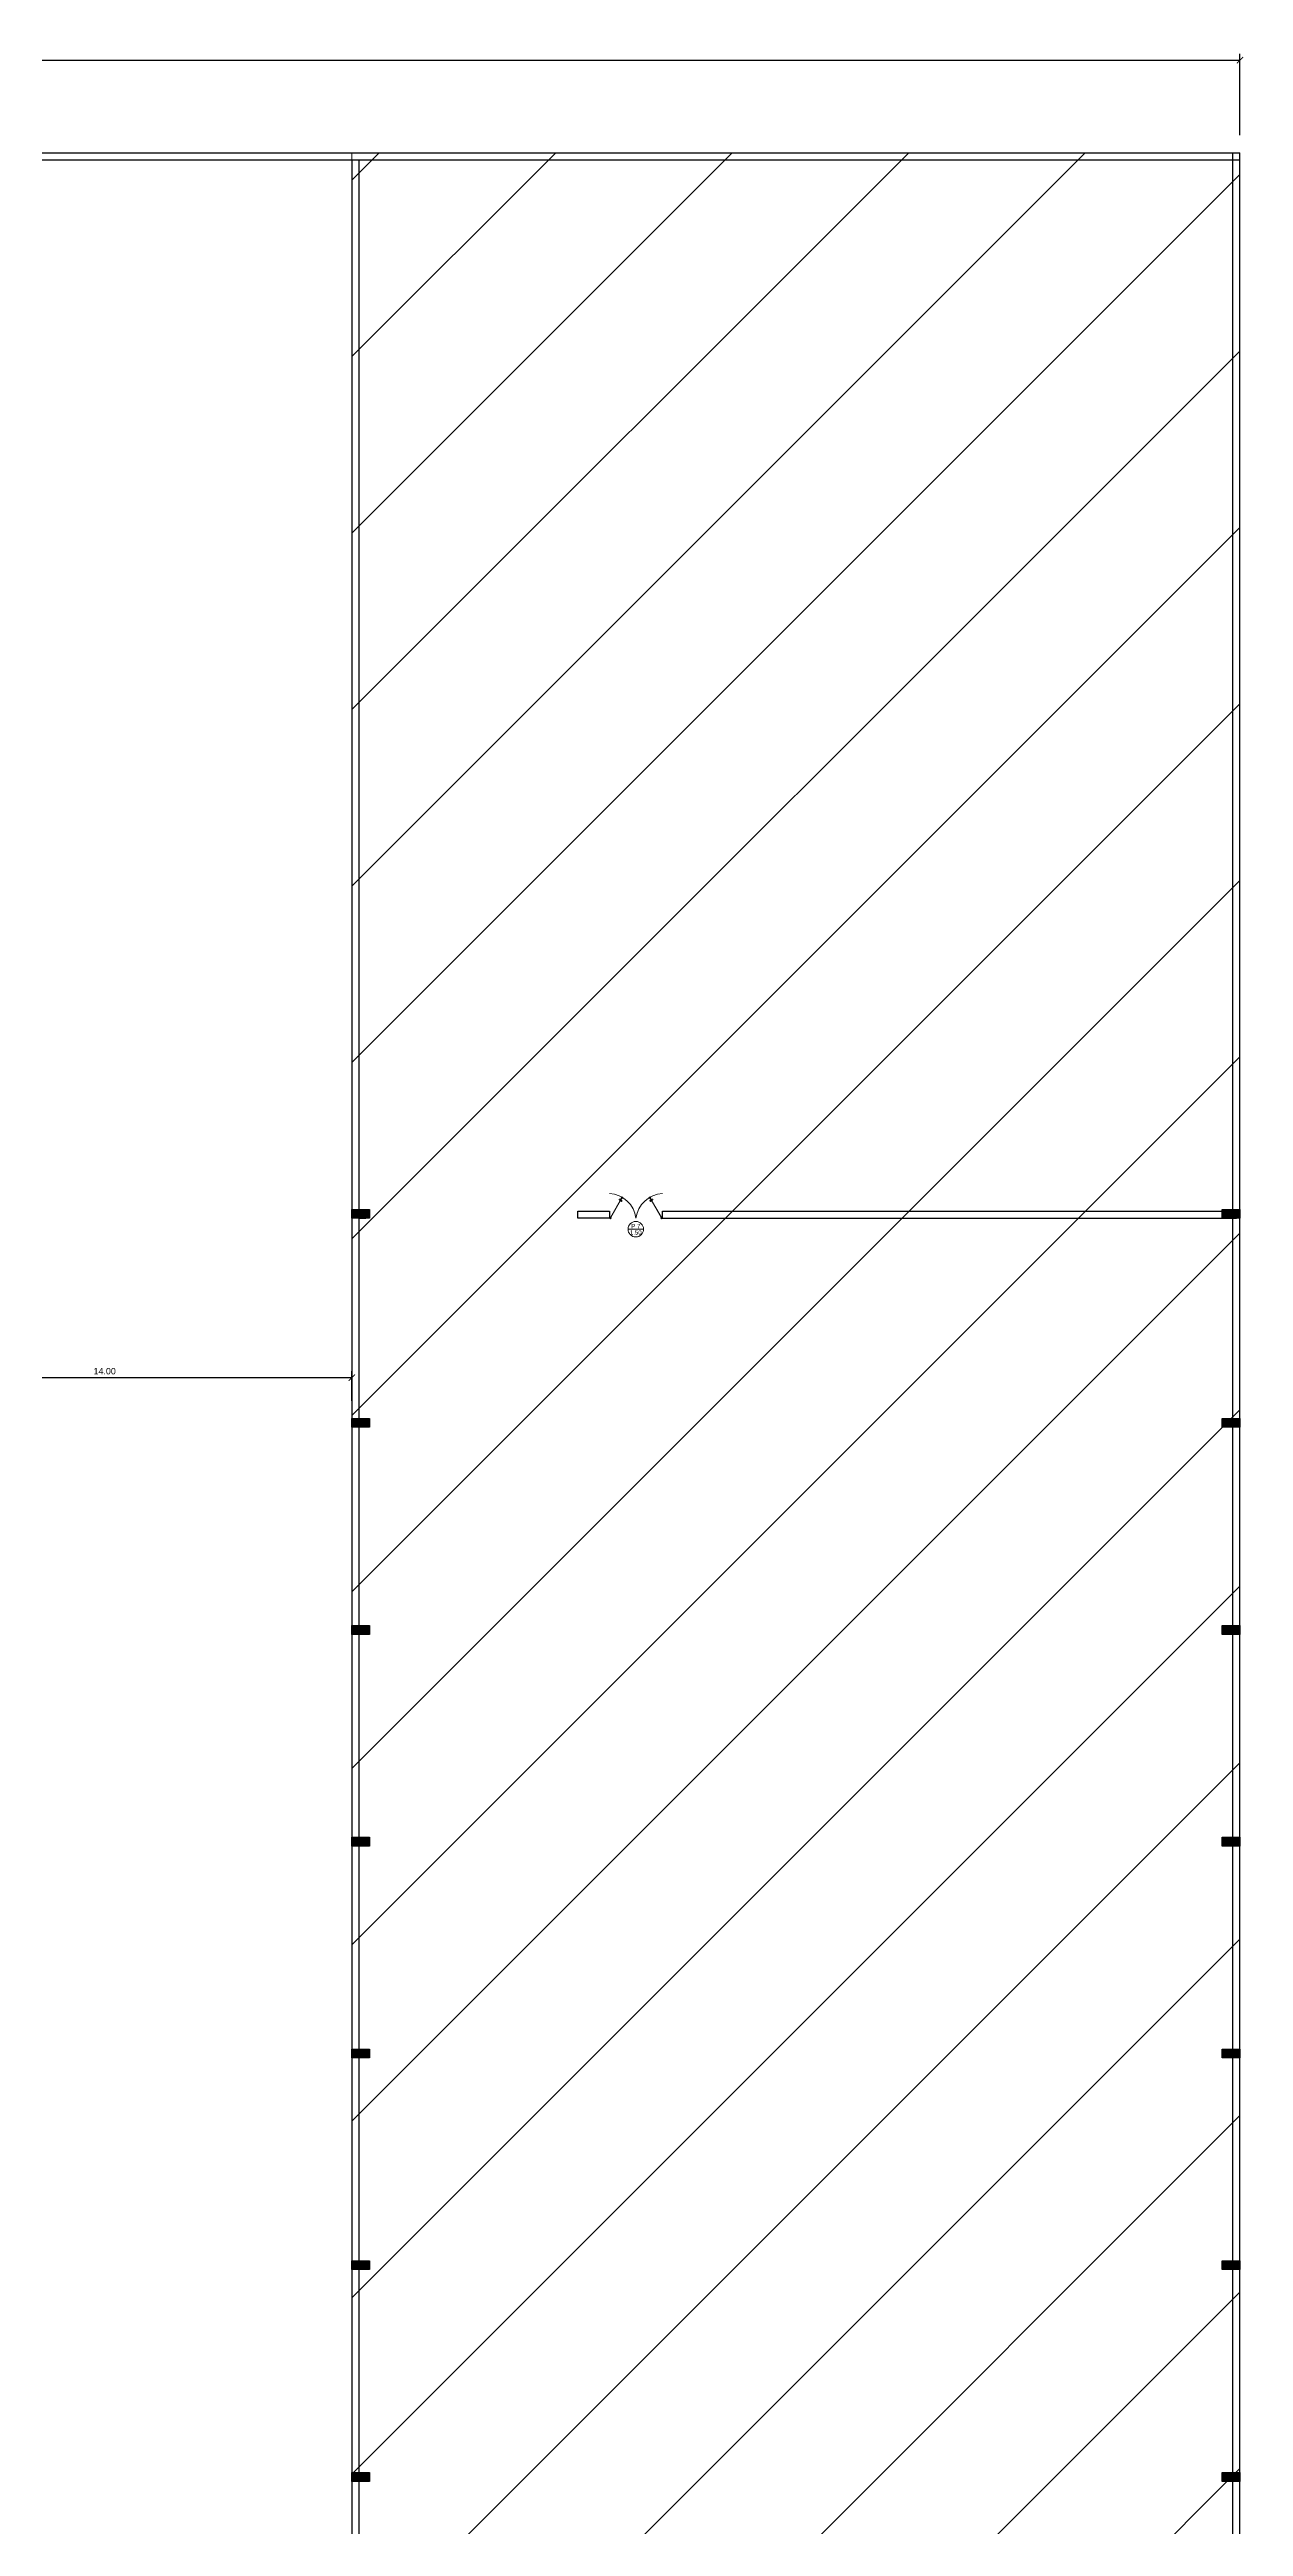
# Model space of a CAD drawing. Header units: millimetres. Extents: x 497 to 579, y 128 to 262.
# Drawn here: x 544.7 to 578.6, y 191.8 to 262 of the extents above; entities that cross this region are included whole.
import ezdxf
from ezdxf.enums import TextEntityAlignment as Align

# ---------------------------------------------------------------- set-up
doc = ezdxf.new("R2010")
doc.units = ezdxf.units.MM
for name, color, linetype in [('01-HATCH MURO', 252, 'Continuous'), ('COLUMNAS', 7, 'Continuous'), ('COTAS', 151, 'Continuous'), ('MUROS', 7, 'Continuous')]:
    doc.layers.add(name, color=color, linetype=linetype)
for name, color, linetype, lineweight in [('CARPINTERIA', 3, 'Continuous', 15), ('HATCH LOTE VECINO', 252, 'Continuous', 15), ('OCASA_TODAS_r08$0$CARP-BARRIDO', 8, 'Continuous', 15), ('OCASA_TODAS_r08$0$CARP-HERRAJES', 8, 'Continuous', 15), ('OCASA_TODAS_r08$0$CARPINTERIA - NOM', 8, 'Continuous', 15)]:
    doc.layers.add(name, color=color, linetype=linetype, lineweight=lineweight)
doc.styles.add('OCASA_TODAS_r08$0$009-ECH-NUCLEOS-PB$0$ARIAL50', font='arial.ttf', dxfattribs={"height": 0.12})
doc.styles.get("Standard").update_dxf_attribs({"font": 'arial.ttf'})
doc.dimstyles.get("Standard").update_dxf_attribs({"dimtxt": 0.18, "dimasz": 0.18, "dimexe": 0.18, "dimexo": 0.0625, "dimgap": 0.09, "dimtad": 0, "dimtih": 1, "dimtoh": 1, "dimzin": 0, "dimdsep": 46, "dimtxsty": 'Standard', "dimcen": 0.09, "dimadec": 0, "dimazin": 0, "dimtfac": 1, "dimtofl": 0, "dimtmove": 0, "dimatfit": 3, "dimfxl": 1, "dimtolj": 1, "dimtzin": 0, "dimarcsym": 0})

# ---------------------------------------------------------------- blocks, each defined once
blk = doc.blocks.new('puertadoble_1.5')
at = {"layer": 'CARPINTERIA'}
for p, q in [((-1.155809, 0.569157), (-1.470809, 0.023561)), ((-1.14888, 0.565157), (-1.46388, 0.019561)), ((-0.35112, 0.565157), (-0.03612, 0.019561)), ((-0.344191, 0.569157), (-0.029191, 0.023561))]:
    blk.add_line(p, q, dxfattribs=at)
for points in [[(-1.4825, 0.030311), (-1.5, 0), (-1.469689, -0.0175), (-1.452189, 0.012811)], [(-1.15, 0.606218), (-1.1675, 0.575907), (-1.137189, 0.558407), (-1.119689, 0.588718)], [(-0.35, 0.606218), (-0.3325, 0.575907), (-0.362811, 0.558407), (-0.380311, 0.588718)], [(-0.0175, 0.030311), (0, 0), (-0.030311, -0.0175), (-0.047811, 0.012811)]]:
    blk.add_lwpolyline(points, close=True, dxfattribs=at)
at = {"layer": 'OCASA_TODAS_r08$0$CARP-BARRIDO'}
for centre, start, end in [((-1.538566, -0.093106), 6.733762, 87.216106), ((0.038566, -0.093106), 92.783894, 173.266238)]:
    blk.add_arc(centre, 0.794043, start, end, dxfattribs=at)
at = {"layer": 'OCASA_TODAS_r08$0$CARP-HERRAJES'}
for points in [[(-1.200378, 0.537154), (-1.180809, 0.525856), (-1.198309, 0.495545), (-1.217878, 0.506843, -1)], [(-1.171812, 0.480247), (-1.19138, 0.491545), (-1.17388, 0.521856), (-1.154312, 0.510558, -1)], [(-0.328188, 0.480247), (-0.30862, 0.491545), (-0.32612, 0.521856), (-0.345688, 0.510558, 1)], [(-0.299622, 0.537154), (-0.319191, 0.525856), (-0.301691, 0.495545), (-0.282122, 0.506843, 1)]]:
    blk.add_lwpolyline(points, format="xyb", close=True, dxfattribs=at)
for points in [[(-1.225116, 0.529113), (-1.223284, 0.532287)], [(-0.274884, 0.529113), (-0.276716, 0.532287)]]:
    blk.add_lwpolyline(points, dxfattribs=at)
blk = doc.blocks.new('_ArchTick')
at = {"color": 0, "linetype": 'ByBlock', "const_width": 0.15}
blk.add_lwpolyline([(-0.5, -0.5), (0.5, 0.5)], dxfattribs=at)
blk = doc.blocks.new('*D17')
at = {"layer": 'COTAS', "color": 251, "lineweight": -2, "transparency": 16777216}
for p, q in [((501.59457, 259.57235), (501.59457, 261.877364)), ((578.45457, 259.57235), (578.45457, 261.877364))]:
    blk.add_line(p, q, dxfattribs=at)
at = {"layer": 'COTAS', "color": 0, "lineweight": -2, "transparency": 16777216}
blk.add_line((501.59457, 261.697364), (578.45457, 261.697364), dxfattribs=at)
at = {"layer": 'Defpoints', "color": 0, "transparency": 16777216}
for p in [(578.45457, 261.697364), (501.59457, 259.07235), (578.45457, 259.07235)]:
    blk.add_point(p, dxfattribs=at)
at = {"layer": 'COTAS', "color": 0, "lineweight": -2, "transparency": 16777216, "xscale": 0.18, "yscale": 0.18, "zscale": 0.18, "rotation": 180}
blk.add_blockref('_ArchTick', (501.59457, 261.697364), dxfattribs=at)
at = {"layer": 'COTAS', "color": 0, "lineweight": -2, "transparency": 16777216, "xscale": 0.18, "yscale": 0.18, "zscale": 0.18}
blk.add_blockref('_ArchTick', (578.45457, 261.697364), dxfattribs=at)
at = {"layer": 'COTAS', "color": 3, "transparency": 16777216, "insert": (540.02457, 261.879267), "char_height": 0.18, "attachment_point": 5}
blk.add_mtext('\\A1;76.86', dxfattribs=at)
blk = doc.blocks.new('*D24')
at = {"layer": 'COTAS', "color": 251, "lineweight": -2, "transparency": 16777216}
for p, q in [((539.29457, 223.71235), (539.29457, 224.546622)), ((553.29457, 223.71235), (553.29457, 224.546622))]:
    blk.add_line(p, q, dxfattribs=at)
at = {"layer": 'COTAS', "color": 0, "lineweight": -2, "transparency": 16777216}
blk.add_line((539.29457, 224.366622), (553.29457, 224.366622), dxfattribs=at)
at = {"layer": 'Defpoints', "color": 0, "transparency": 16777216}
for p in [(553.29457, 224.366622), (539.29457, 223.21235), (553.29457, 223.21235)]:
    blk.add_point(p, dxfattribs=at)
at = {"layer": 'COTAS', "color": 0, "lineweight": -2, "transparency": 16777216, "xscale": 0.18, "yscale": 0.18, "zscale": 0.18, "rotation": 180}
blk.add_blockref('_ArchTick', (539.29457, 224.366622), dxfattribs=at)
at = {"layer": 'COTAS', "color": 0, "lineweight": -2, "transparency": 16777216, "xscale": 0.18, "yscale": 0.18, "zscale": 0.18}
blk.add_blockref('_ArchTick', (553.29457, 224.366622), dxfattribs=at)
at = {"layer": 'COTAS', "color": 3, "transparency": 16777216, "insert": (546.29457, 224.548525), "char_height": 0.18, "attachment_point": 5}
blk.add_mtext('\\A1;14.00', dxfattribs=at)
blk = doc.blocks.new('*U31')
blk.add_line((0, 0), (0, 0))
blk.add_line((0, 0), (0, 0))
blk.add_line((0, 0), (0, 0))
blk.add_lwpolyline([(-0.22, 0, 1), (0.22, 0, 1), (-0.22, 0, 1)], format="xyb")
blk.add_lwpolyline([(-0.22, 0), (0.22, 0)])
at = {"style": 'OCASA_TODAS_r08$0$009-ECH-NUCLEOS-PB$0$ARIAL50'}
for tag, p in [('CARPINTERIA', (0, 0.024738)), ('MEDIDA', (0, -0.15198))]:
    blk.add_attdef(tag, text='', height=0.12168, dxfattribs=at).set_placement(p, align=Align.CENTER)

msp = doc.modelspace()

# ---------------------------------------------------------------- hatches: boundary and pattern name
at = {"layer": '01-HATCH MURO'}
h = msp.add_hatch(color=256, dxfattribs=at)
h.dxf.hatch_style = 1
h.paths.add_polyline_path([(553.295, 229.132), (553.795, 229.132), (553.795, 228.882), (553.295, 228.882)])
h = msp.add_hatch(color=256, dxfattribs=at)
h.dxf.hatch_style = 1
h.paths.add_polyline_path([(577.955, 229.132), (578.455, 229.132), (578.455, 228.882), (577.955, 228.882)])
h = msp.add_hatch(color=256, dxfattribs=at)
h.dxf.hatch_style = 1
h.paths.add_polyline_path([(553.295, 223.212), (553.795, 223.212), (553.795, 222.962), (553.295, 222.962)])
h = msp.add_hatch(color=256, dxfattribs=at)
h.dxf.hatch_style = 1
h.paths.add_polyline_path([(577.955, 223.212), (578.455, 223.212), (578.455, 222.962), (577.955, 222.962)])
h = msp.add_hatch(color=256, dxfattribs=at)
h.dxf.hatch_style = 1
h.paths.add_polyline_path([(553.295, 211.342), (553.795, 211.342), (553.795, 211.092), (553.295, 211.092)])
h = msp.add_hatch(color=256, dxfattribs=at)
h.dxf.hatch_style = 1
h.paths.add_polyline_path([(577.955, 211.342), (578.455, 211.342), (578.455, 211.092), (577.955, 211.092)])
h = msp.add_hatch(color=256, dxfattribs=at)
h.dxf.hatch_style = 1
h.paths.add_polyline_path([(553.295, 205.342), (553.795, 205.342), (553.795, 205.092), (553.295, 205.092)])
h = msp.add_hatch(color=256, dxfattribs=at)
h.dxf.hatch_style = 1
h.paths.add_polyline_path([(577.955, 205.342), (578.455, 205.342), (578.455, 205.092), (577.955, 205.092)])
h = msp.add_hatch(color=256, dxfattribs=at)
h.dxf.hatch_style = 1
h.paths.add_polyline_path([(553.295, 199.342), (553.795, 199.342), (553.795, 199.092), (553.295, 199.092)])
h = msp.add_hatch(color=256, dxfattribs=at)
h.dxf.hatch_style = 1
h.paths.add_polyline_path([(577.955, 199.342), (578.455, 199.342), (578.455, 199.092), (577.955, 199.092)])
h = msp.add_hatch(color=256, dxfattribs=at)
h.dxf.hatch_style = 1
h.paths.add_polyline_path([(553.295, 193.342), (553.795, 193.342), (553.795, 193.092), (553.295, 193.092)])
h = msp.add_hatch(color=256, dxfattribs=at)
h.dxf.hatch_style = 1
h.paths.add_polyline_path([(577.955, 193.342), (578.455, 193.342), (578.455, 193.092), (577.955, 193.092)])
at = {"layer": 'COLUMNAS'}
h = msp.add_hatch(color=251, dxfattribs=at)
h.dxf.hatch_style = 1
h.paths.add_polyline_path([(553.295, 217.342), (553.795, 217.342), (553.795, 217.092), (553.295, 217.092)])
h = msp.add_hatch(color=251, dxfattribs=at)
h.dxf.hatch_style = 1
h.paths.add_polyline_path([(577.955, 217.342), (578.455, 217.342), (578.455, 217.092), (577.955, 217.092)])
at = {"layer": 'HATCH LOTE VECINO'}
h = msp.add_hatch(dxfattribs=at)
h.set_pattern_fill('JIS_WOOD', color=251, scale=5)
h.paths.add_polyline_path([(578.455, 128.962), (553.295, 128.962), (553.295, 259.072), (578.455, 259.072)])

# ---------------------------------------------------------------- linework, layer by layer
at = {"layer": 'COLUMNAS'}
for points in [[(553.295, 229.132), (553.795, 229.132), (553.795, 228.882), (553.295, 228.882)], [(577.955, 229.132), (578.455, 229.132), (578.455, 228.882), (577.955, 228.882)], [(553.295, 223.212), (553.795, 223.212), (553.795, 222.962), (553.295, 222.962)], [(577.955, 223.212), (578.455, 223.212), (578.455, 222.962), (577.955, 222.962)], [(553.295, 217.342), (553.795, 217.342), (553.795, 217.092), (553.295, 217.092)], [(577.955, 217.342), (578.455, 217.342), (578.455, 217.092), (577.955, 217.092)], [(553.295, 211.342), (553.795, 211.342), (553.795, 211.092), (553.295, 211.092)], [(577.955, 211.342), (578.455, 211.342), (578.455, 211.092), (577.955, 211.092)], [(553.295, 205.342), (553.795, 205.342), (553.795, 205.092), (553.295, 205.092)], [(577.955, 205.342), (578.455, 205.342), (578.455, 205.092), (577.955, 205.092)], [(553.295, 199.342), (553.795, 199.342), (553.795, 199.092), (553.295, 199.092)], [(577.955, 199.342), (578.455, 199.342), (578.455, 199.092), (577.955, 199.092)], [(553.295, 193.342), (553.795, 193.342), (553.795, 193.092), (553.295, 193.092)], [(577.955, 193.342), (578.455, 193.342), (578.455, 193.092), (577.955, 193.092)]]:
    msp.add_lwpolyline(points, close=True, dxfattribs=at)
at = {"layer": 'HATCH LOTE VECINO'}
msp.add_lwpolyline([(578.455, 128.962), (553.295, 128.962), (553.295, 259.072), (578.455, 259.072)], close=True, dxfattribs=at)
at = {"layer": 'MUROS'}
for points in [[(501.595, 259.072), (578.455, 259.072)], [(578.255, 229.082), (578.255, 259.072)], [(578.455, 128.962), (578.455, 259.072)], [(501.595, 258.872), (578.455, 258.872)], [(553.295, 258.872), (553.295, 128.962)], [(553.495, 258.872), (553.495, 128.962)], [(553.495, 229.082), (553.695, 229.082)], [(553.495, 228.882), (553.695, 228.882)], [(553.695, 229.082), (553.695, 228.882)], [(562.095, 228.882), (562.095, 229.082)], [(562.095, 229.082), (578.255, 229.082)], [(562.095, 228.882), (578.255, 228.882)], [(578.155, 229.082), (578.355, 229.082)], [(578.155, 228.882), (578.355, 228.882)], [(578.255, 128.962), (578.255, 228.882)], [(578.355, 229.082), (578.355, 228.882)]]:
    msp.add_lwpolyline(points, dxfattribs=at)
msp.add_lwpolyline([(560.595, 228.882), (559.695, 228.882), (559.695, 229.082), (560.595, 229.082)], close=True, dxfattribs=at)

# ---------------------------------------------------------------- block references
msp.add_blockref('puertadoble_1.5', (562.095, 228.882), dxfattribs=at)
at = {"layer": 'OCASA_TODAS_r08$0$CARPINTERIA - NOM'}
ref = msp.add_blockref('*U31', (561.34, 228.572), dxfattribs=dict(at, xscale=-1))
ref.add_attrib('MEDIDA', '1.50', dxfattribs={"layer": '0', "height": 0.1217, "style": 'OCASA_TODAS_r08$0$009-ECH-NUCLEOS-PB$0$ARIAL50'}).set_placement((561.34, 228.42), align=Align.CENTER)
ref.add_attrib('CARPINTERIA', 'P 7', dxfattribs={"layer": '0', "height": 0.1217, "style": 'OCASA_TODAS_r08$0$009-ECH-NUCLEOS-PB$0$ARIAL50'}).set_placement((561.34, 228.597), align=Align.CENTER)

# ---------------------------------------------------------------- dimensions: what is measured, and where the dimension line sits
at = {"layer": 'COTAS', "color": 2}
for base, p1, p2, picture, middle in [((578.455, 261.697), (501.595, 259.072), (578.455, 259.072), '*D17', (540.025, 261.879)), ((553.295, 224.367), (539.295, 223.212), (553.295, 223.212), '*D24', (546.295, 224.549))]:
    dim = msp.add_linear_dim(base=base, p1=p1, p2=p2, dimstyle='Standard', override={"dimexo": 0.5, "dimtad": 2, "dimtih": 0, "dimblk1": 'ArchTick', "dimblk2": 'ArchTick', "dimsah": 1, "dimclre": 251, "dimclrt": 3}, dxfattribs=at)
    dim.commit()
    dim.dimension.update_dxf_attribs({"geometry": picture, "text_midpoint": middle})

doc.saveas('drawing.dxf')
